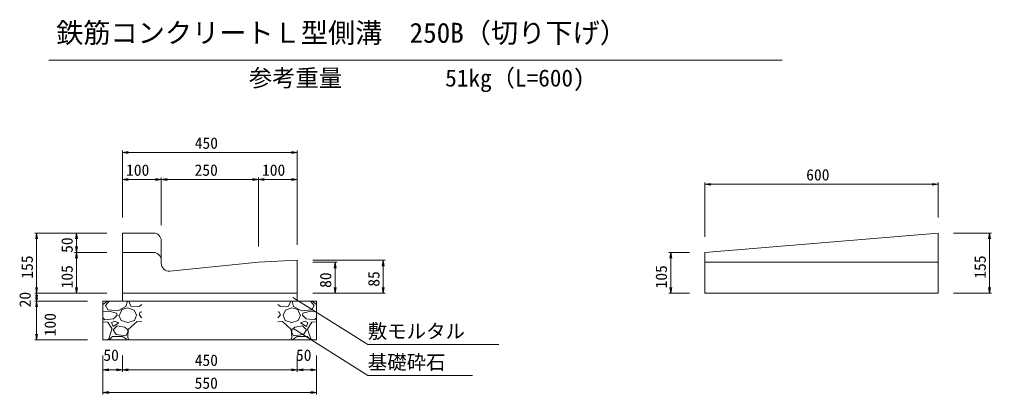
# Model space of a CAD drawing. Units: millimetres on the paper. Extents: x 0 to 841, y 0 to 594.
# Drawn here: x 331.8 to 457, y 245.6 to 293.8 of the extents above; entities that cross this region are included whole.
import ezdxf
from ezdxf.enums import TextEntityAlignment as Align

# ---------------------------------------------------------------- set-up
doc = ezdxf.new("R2010")
doc.units = ezdxf.units.MM
for name, color, linetype in [('D-MTR-TXT(文字列）', 7, 'Continuous'), ('D-STR-TXT（文字）', 7, 'Continuous'), ('D-TTL-TXT（文字）', 7, 'Continuous')]:
    doc.layers.add(name, color=color, linetype=linetype)
for name, color, linetype, lineweight in [('D-STR-DIM（寸法）', 7, 'Continuous', 18), ('D-STR-HTXT（旗揚げ）', 7, 'Continuous', 18), ('D-STR-STRn（構造物）', 7, 'Continuous', 18), ('D-STR（構造物外形線）', 1, 'Continuous', 18)]:
    doc.layers.add(name, color=color, linetype=linetype, lineweight=lineweight)
doc.styles.add('ＭＳ ゴシック', font='')
doc.styles.get('ＭＳ ゴシック').set_extended_font_data('MS Gothic')

msp = doc.modelspace()

# ---------------------------------------------------------------- linework, layer by layer
at = {"layer": 'D-STR-DIM（寸法）'}
for p, q in [((345.077, 268.351), (345.077, 276.934)), ((345.077, 276.684), (345.827, 276.809)), ((345.077, 276.684), (345.177, 276.684)), ((345.827, 276.559), (345.077, 276.684)), ((367.477, 276.684), (345.177, 276.684)), ((366.827, 276.809), (367.577, 276.684)), ((367.577, 276.684), (366.827, 276.559)), ((367.577, 276.684), (367.477, 276.684)), ((367.577, 264.851), (367.577, 276.934)), ((345.077, 268.351), (345.077, 273.465)), ((345.077, 273.215), (345.827, 273.34)), ((345.077, 273.215), (345.177, 273.215)), ((345.827, 273.09), (345.077, 273.215)), ((349.977, 273.215), (345.177, 273.215)), ((349.327, 273.34), (350.077, 273.215)), ((350.077, 273.215), (349.327, 273.09)), ((350.077, 273.215), (349.977, 273.215)), ((350.077, 267.351), (350.077, 273.465)), ((350.077, 267.351), (350.077, 273.465)), ((350.077, 273.215), (350.827, 273.34)), ((350.077, 273.215), (350.177, 273.215)), ((350.827, 273.09), (350.077, 273.215)), ((362.477, 273.215), (350.177, 273.215)), ((361.827, 273.34), (362.577, 273.215)), ((362.577, 273.215), (361.827, 273.09)), ((362.577, 273.215), (362.477, 273.215)), ((362.577, 264.601), (362.577, 273.465)), ((362.577, 264.601), (362.577, 273.465)), ((362.577, 273.215), (363.327, 273.34)), ((362.577, 273.215), (362.677, 273.215)), ((363.327, 273.09), (362.577, 273.215)), ((367.477, 273.215), (362.677, 273.215)), ((366.827, 273.34), (367.577, 273.215)), ((367.577, 273.215), (366.827, 273.09)), ((367.577, 273.215), (367.477, 273.215)), ((367.577, 264.851), (367.577, 273.465)), ((420.077, 265.851), (420.077, 272.858)), ((450.077, 268.351), (450.077, 272.858)), ((420.077, 272.608), (420.827, 272.733)), ((420.077, 272.608), (420.177, 272.608)), ((420.827, 272.483), (420.077, 272.608)), ((449.977, 272.608), (420.177, 272.608)), ((449.327, 272.733), (450.077, 272.608)), ((450.077, 272.608), (449.327, 272.483)), ((450.077, 272.608), (449.977, 272.608)), ((343.077, 266.351), (333.788, 266.351)), ((333.913, 265.601), (334.038, 266.351)), ((334.038, 266.351), (334.038, 266.251)), ((334.038, 266.351), (334.163, 265.601)), ((334.038, 266.251), (334.038, 258.701)), ((343.077, 266.351), (338.921, 266.351)), ((339.046, 265.601), (339.171, 266.351)), ((339.171, 266.351), (339.171, 266.251)), ((339.171, 266.351), (339.296, 265.601)), ((339.171, 266.251), (339.171, 263.951)), ((452.077, 266.351), (456.967, 266.351)), ((456.592, 265.601), (456.717, 266.351)), ((456.717, 266.351), (456.717, 266.251)), ((456.717, 266.351), (456.842, 265.601)), ((456.717, 266.251), (456.717, 258.701)), ((339.171, 263.851), (339.046, 264.601)), ((339.296, 264.601), (339.171, 263.851)), ((343.077, 263.851), (338.921, 263.851)), ((343.077, 263.851), (338.921, 263.851)), ((339.046, 263.101), (339.171, 263.851)), ((339.171, 263.851), (339.171, 263.951)), ((339.171, 263.851), (339.171, 263.751)), ((339.171, 263.851), (339.296, 263.101)), ((339.171, 263.751), (339.171, 258.701)), ((369.577, 262.851), (378.909, 262.851)), ((378.534, 262.101), (378.659, 262.851)), ((378.659, 262.851), (378.659, 262.751)), ((378.659, 262.851), (378.784, 262.101)), ((418.077, 263.851), (415.416, 263.851)), ((415.541, 263.101), (415.666, 263.851)), ((415.666, 263.851), (415.666, 263.751)), ((415.666, 263.851), (415.791, 263.101)), ((415.666, 263.751), (415.666, 258.701)), ((369.577, 262.601), (372.708, 262.601)), ((372.333, 261.851), (372.458, 262.601)), ((372.458, 262.601), (372.458, 262.501)), ((372.458, 262.601), (372.583, 261.851)), ((372.458, 262.501), (372.458, 258.701)), ((378.659, 262.751), (378.659, 258.701)), ((334.038, 258.601), (333.913, 259.351)), ((334.163, 259.351), (334.038, 258.601)), ((339.171, 258.601), (339.046, 259.351)), ((339.296, 259.351), (339.171, 258.601)), ((372.458, 258.601), (372.333, 259.351)), ((372.583, 259.351), (372.458, 258.601)), ((378.659, 258.601), (378.534, 259.351)), ((378.784, 259.351), (378.659, 258.601)), ((415.666, 258.601), (415.541, 259.351)), ((415.791, 259.351), (415.666, 258.601)), ((456.717, 258.601), (456.592, 259.351)), ((456.842, 259.351), (456.717, 258.601)), ((343.077, 258.601), (333.788, 258.601)), ((343.077, 258.601), (333.788, 258.601)), ((333.913, 257.851), (334.038, 258.601)), ((334.038, 257.601), (333.913, 258.351)), ((334.038, 258.601), (334.038, 258.701)), ((334.038, 258.601), (334.038, 258.501)), ((334.038, 258.601), (334.163, 257.851)), ((334.038, 258.501), (334.038, 257.701)), ((334.163, 258.351), (334.038, 257.601)), ((343.077, 258.601), (338.921, 258.601)), ((339.171, 258.601), (339.171, 258.701)), ((369.577, 258.601), (372.708, 258.601)), ((369.577, 258.601), (378.909, 258.601)), ((372.458, 258.601), (372.458, 258.701)), ((378.659, 258.601), (378.659, 258.701)), ((418.077, 258.601), (415.416, 258.601)), ((415.666, 258.601), (415.666, 258.701)), ((452.077, 258.601), (456.967, 258.601)), ((456.717, 258.601), (456.717, 258.701)), ((340.577, 257.601), (333.788, 257.601)), ((340.577, 257.601), (333.788, 257.601)), ((333.913, 256.851), (334.038, 257.601)), ((334.038, 257.601), (334.038, 257.701)), ((334.038, 257.601), (334.038, 257.501)), ((334.038, 257.601), (334.163, 256.851)), ((334.038, 257.501), (334.038, 252.701)), ((334.038, 252.601), (333.913, 253.351)), ((334.163, 253.351), (334.038, 252.601)), ((340.577, 252.601), (333.788, 252.601)), ((334.038, 252.601), (334.038, 252.701)), ((342.577, 250.601), (342.577, 248.529)), ((342.577, 250.601), (342.577, 245.591)), ((345.077, 250.601), (345.077, 248.529)), ((345.077, 250.601), (345.077, 248.529)), ((367.577, 250.601), (367.577, 248.529)), ((367.577, 250.601), (367.577, 248.529)), ((370.077, 250.601), (370.077, 248.529)), ((370.077, 250.601), (370.077, 245.591)), ((342.577, 248.779), (343.327, 248.904)), ((342.577, 248.779), (342.677, 248.779)), ((343.327, 248.654), (342.577, 248.779)), ((344.977, 248.779), (342.677, 248.779)), ((344.327, 248.904), (345.077, 248.779)), ((345.077, 248.779), (344.327, 248.654)), ((345.077, 248.779), (344.977, 248.779)), ((345.077, 248.779), (345.827, 248.904)), ((345.077, 248.779), (345.177, 248.779)), ((345.827, 248.654), (345.077, 248.779)), ((367.477, 248.779), (345.177, 248.779)), ((366.827, 248.904), (367.577, 248.779)), ((367.577, 248.779), (366.827, 248.654)), ((367.577, 248.779), (367.477, 248.779)), ((367.577, 248.779), (368.327, 248.904)), ((367.577, 248.779), (367.677, 248.779)), ((368.327, 248.654), (367.577, 248.779)), ((367.677, 248.779), (369.977, 248.779)), ((369.327, 248.904), (370.077, 248.779)), ((370.077, 248.779), (369.327, 248.654)), ((370.077, 248.779), (369.977, 248.779)), ((342.577, 245.841), (343.327, 245.966)), ((342.577, 245.841), (342.677, 245.841)), ((343.327, 245.716), (342.577, 245.841)), ((369.977, 245.841), (342.677, 245.841)), ((369.327, 245.966), (370.077, 245.841)), ((370.077, 245.841), (369.327, 245.716)), ((370.077, 245.841), (369.977, 245.841))]:
    msp.add_line(p, q, dxfattribs=at)
at = {"layer": 'D-STR-HTXT（旗揚げ）'}
for p, q in [((335.625, 288.58), (430.027, 288.58)), ((367.022, 258.066), (376.667, 252.005)), ((367.022, 254.102), (376.667, 248.042)), ((393.523, 252.005), (376.667, 252.005)), ((390.141, 248.028), (376.667, 248.028))]:
    msp.add_line(p, q, dxfattribs=at)
at = {"layer": 'D-STR-STRn（構造物）'}
for p, q in [((345.077, 258.601), (345.077, 257.601)), ((367.577, 258.601), (367.577, 257.601)), ((345.077, 257.601), (342.577, 257.601)), ((342.577, 257.601), (342.577, 252.601)), ((342.577, 257.166), (343.14, 257.601)), ((342.886, 257.049), (343.383, 257.601)), ((343.246, 256.446), (342.896, 257.046)), ((345.538, 256.895), (344.488, 256.345)), ((344.987, 256.498), (345.787, 256.748)), ((370.077, 257.601), (345.077, 257.601)), ((345.738, 257.598), (345.538, 256.898)), ((345.784, 256.748), (346.584, 256.448)), ((345.908, 257.601), (346.178, 256.96)), ((346.183, 256.946), (347.233, 256.896)), ((347.236, 256.902), (347.577, 257.166)), ((365.418, 256.902), (365.077, 257.166)), ((366.472, 256.946), (365.422, 256.896)), ((366.87, 256.748), (366.07, 256.448)), ((366.747, 257.601), (366.477, 256.96)), ((367.668, 256.498), (366.868, 256.748)), ((366.917, 257.598), (367.117, 256.898)), ((367.116, 256.895), (368.166, 256.345)), ((367.577, 257.601), (370.077, 257.601)), ((369.769, 257.049), (369.272, 257.601)), ((369.409, 256.446), (369.759, 257.046)), ((370.077, 257.166), (369.514, 257.601)), ((370.077, 257.601), (370.077, 252.601)), ((343.34, 256.293), (342.577, 256.212)), ((342.784, 255.215), (342.577, 255.441)), ((343.933, 255.302), (342.783, 255.202)), ((344.483, 256.359), (343.233, 256.459)), ((344.334, 256.051), (343.334, 256.301)), ((344.386, 255.799), (343.936, 255.299)), ((344.387, 255.795), (344.337, 256.045)), ((344.632, 255.8), (344.932, 255.1)), ((344.685, 255.798), (344.985, 256.498)), ((346.587, 256.447), (346.887, 255.797)), ((346.634, 255.101), (346.884, 255.801)), ((347.577, 255.441), (347.234, 255.815)), ((347.235, 255.8), (347.385, 256.2)), ((347.577, 256.212), (347.39, 256.193)), ((365.077, 256.212), (365.264, 256.193)), ((365.077, 255.441), (365.42, 255.815)), ((365.42, 255.8), (365.27, 256.2)), ((366.068, 256.447), (365.768, 255.797)), ((366.02, 255.101), (365.77, 255.801)), ((367.97, 255.798), (367.67, 256.498)), ((368.023, 255.8), (367.723, 255.1)), ((368.172, 256.359), (369.422, 256.459)), ((368.268, 255.795), (368.318, 256.045)), ((368.269, 255.799), (368.719, 255.299)), ((368.32, 256.051), (369.32, 256.301)), ((368.722, 255.302), (369.872, 255.202)), ((369.314, 256.293), (370.077, 256.212)), ((369.87, 255.215), (370.077, 255.441)), ((343.187, 254.893), (342.577, 254.944)), ((343.747, 254.002), (343.197, 254.902)), ((343.684, 254.849), (343.884, 254.349)), ((344.035, 254.997), (343.685, 254.847)), ((343.884, 254.35), (344.634, 254.8)), ((344.386, 254.399), (343.886, 253.899)), ((344.638, 254.8), (344.038, 255)), ((345.392, 254.251), (344.392, 254.401)), ((344.932, 255.095), (345.782, 254.845)), ((345.797, 253.888), (345.397, 254.238)), ((345.789, 254.846), (346.639, 255.096)), ((346.987, 254.998), (345.837, 253.948)), ((347.577, 254.944), (346.987, 254.993)), ((365.077, 254.944), (365.667, 254.993)), ((365.667, 254.998), (366.817, 253.948)), ((366.866, 254.846), (366.016, 255.096)), ((366.858, 253.888), (367.258, 254.238)), ((367.722, 255.095), (366.872, 254.845)), ((367.263, 254.251), (368.263, 254.401)), ((368.017, 254.8), (368.617, 255)), ((368.77, 254.35), (368.02, 254.8)), ((368.269, 254.399), (368.769, 253.899)), ((368.619, 254.997), (368.969, 254.847)), ((368.97, 254.849), (368.77, 254.349)), ((368.908, 254.002), (369.458, 254.902)), ((369.467, 254.893), (370.077, 254.944)), ((343.337, 252.747), (343.737, 253.997)), ((343.383, 252.601), (343.786, 253.049)), ((343.786, 253.049), (345.086, 253.049)), ((343.884, 253.9), (344.284, 253.3)), ((344.288, 253.296), (345.538, 253.146)), ((345.084, 253.06), (345.734, 252.61)), ((345.537, 253.149), (345.787, 253.599)), ((345.778, 252.91), (345.908, 252.601)), ((345.834, 253.951), (345.784, 252.901)), ((345.786, 253.599), (345.786, 253.899)), ((366.877, 252.91), (366.747, 252.601)), ((366.821, 253.951), (366.871, 252.901)), ((367.117, 253.149), (366.867, 253.599)), ((366.869, 253.599), (366.869, 253.899)), ((367.57, 253.06), (366.92, 252.61)), ((368.367, 253.296), (367.117, 253.146)), ((368.869, 253.049), (367.569, 253.049)), ((368.77, 253.9), (368.37, 253.3)), ((369.272, 252.601), (368.869, 253.049)), ((369.318, 252.747), (368.918, 253.997)), ((342.577, 252.601), (370.077, 252.601)), ((343.14, 252.601), (343.336, 252.752)), ((369.514, 252.601), (369.318, 252.752))]:
    msp.add_line(p, q, dxfattribs=at)
at = {"layer": 'D-STR（構造物外形線）'}
for p, q in [((345.077, 266.351), (349.077, 266.351)), ((345.077, 266.351), (345.077, 258.601)), ((350.077, 262.456), (350.077, 265.351)), ((420.077, 263.851), (450.077, 266.351)), ((450.077, 266.351), (450.077, 258.601)), ((345.077, 263.851), (349.077, 263.851)), ((362.577, 262.601), (367.577, 262.851)), ((367.577, 262.851), (367.577, 258.601)), ((420.077, 263.851), (420.077, 258.601)), ((351.177, 261.461), (362.577, 262.601)), ((420.077, 262.601), (450.077, 262.601)), ((367.577, 258.601), (345.077, 258.601)), ((420.077, 258.601), (450.077, 258.601))]:
    msp.add_line(p, q, dxfattribs=at)
for centre, start, end in [((349.077, 265.351), 0, 90), ((349.077, 262.851), 0, 90), ((351.077, 262.456), 180, 275.71058)]:
    msp.add_arc(centre, 1, start, end, dxfattribs=at)

# ---------------------------------------------------------------- texts
at = {"layer": 'D-MTR-TXT(文字列）', "style": 'ＭＳ ゴシック'}
for s, p in [('参考重量', (361.359, 284.514)), ('51kg（L=600)', (386.631, 284.514))]:
    msp.add_text(s, height=2.199, dxfattribs=at).set_placement(p, align=Align.BOTTOM_LEFT)
at = {"layer": 'D-STR-DIM（寸法）', "style": 'ＭＳ ゴシック'}
for s, p in [('450', (354.388, 276.734)), ('100', (345.552, 273.265)), ('250', (354.368, 273.265)), ('100', (363.052, 273.265)), ('600', (433.108, 272.658)), ('50', (342.625, 249.476)), ('450', (354.388, 248.829)), ('50', (367.421, 249.476)), ('550', (354.373, 245.891))]:
    msp.add_text(s, height=1.466, dxfattribs=at).set_placement(p, align=Align.BOTTOM_LEFT)
for s, p in [('50', (339.121, 263.796)), ('155', (333.988, 260.476)), ('155', (456.667, 260.476)), ('105', (339.121, 259.226)), ('105', (415.616, 259.226)), ('80', (372.408, 259.296)), ('85', (378.609, 259.447)), ('20', (333.713, 256.791)), ('100', (336.941, 253.075))]:
    msp.add_text(s, height=1.466, rotation=90, dxfattribs=at).set_placement(p, align=Align.BOTTOM_LEFT)
at = {"layer": 'D-STR-TXT（文字）', "style": 'ＭＳ ゴシック'}
for s, p in [('敷モルタル', (376.667, 252.258)), ('基礎砕石', (376.667, 248.281))]:
    msp.add_text(s, height=1.833, dxfattribs=at).set_placement(p, align=Align.BOTTOM_LEFT)
at = {"layer": 'D-TTL-TXT（文字）', "style": 'ＭＳ ゴシック'}
msp.add_text('鉄筋コンクリートＬ型側溝\u3000250B（切り下げ）', height=2.566, dxfattribs=at).set_placement((336.545, 290.029), align=Align.BOTTOM_LEFT)

doc.saveas('drawing.dxf')
